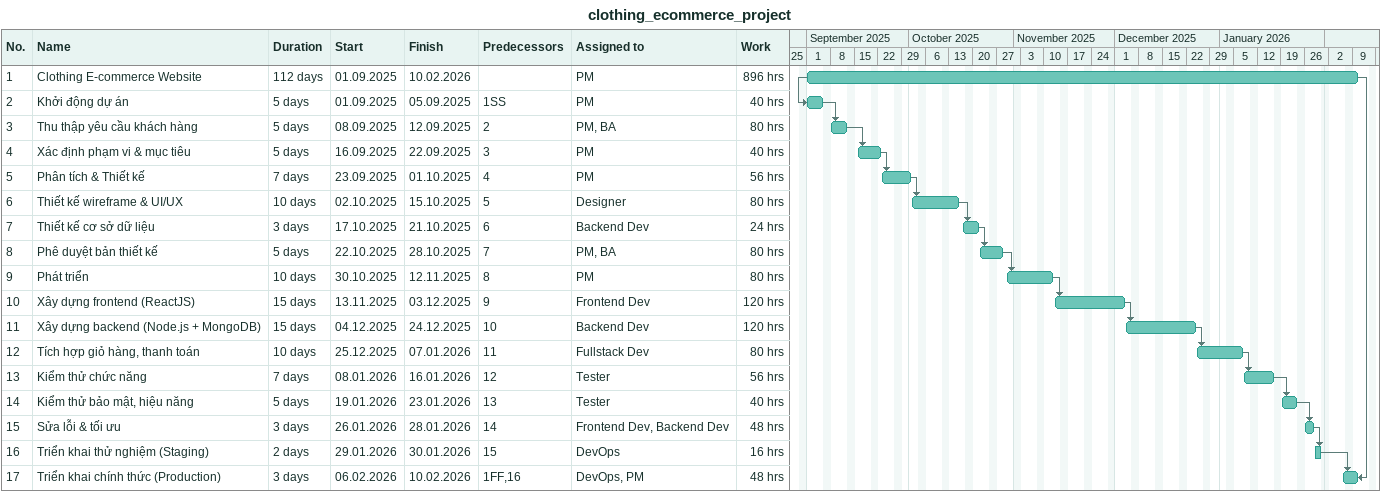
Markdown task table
clothing_ecommerce_project

| ID | Task | Duration | Start | Finish | Predecessors | Resources | Work (h) |
|---|---|---|---|---|---|---|---|
| 1 | Clothing E-commerce Website | 112d | 2025-09-01 | 2026-02-10 |  | PM | 896 |
| 2 | Khởi động dự án | 5d | 2025-09-01 | 2025-09-05 | 1SS | PM | 40 |
| 3 | Thu thập yêu cầu khách hàng | 5d | 2025-09-08 | 2025-09-12 | 2 | PM, BA | 80 |
| 4 | Xác định phạm vi & mục tiêu | 5d | 2025-09-16 | 2025-09-22 | 3 | PM | 40 |
| 5 | Phân tích & Thiết kế | 7d | 2025-09-23 | 2025-10-01 | 4 | PM | 56 |
| 6 | Thiết kế wireframe & UI/UX | 10d | 2025-10-02 | 2025-10-15 | 5 | Designer | 80 |
| 7 | Thiết kế cơ sở dữ liệu | 3d | 2025-10-17 | 2025-10-21 | 6 | Backend Dev | 24 |
| 8 | Phê duyệt bản thiết kế | 5d | 2025-10-22 | 2025-10-28 | 7 | PM, BA | 80 |
| 9 | Phát triển | 10d | 2025-10-30 | 2025-11-12 | 8 | PM | 80 |
| 10 | Xây dựng frontend (ReactJS) | 15d | 2025-11-13 | 2025-12-03 | 9 | Frontend Dev | 120 |
| 11 | Xây dựng backend (Node.js + MongoDB) | 15d | 2025-12-04 | 2025-12-24 | 10 | Backend Dev | 120 |
| 12 | Tích hợp giỏ hàng, thanh toán | 10d | 2025-12-25 | 2026-01-07 | 11 | Fullstack Dev | 80 |
| 13 | Kiểm thử chức năng | 7d | 2026-01-08 | 2026-01-16 | 12 | Tester | 56 |
| 14 | Kiểm thử bảo mật, hiệu năng | 5d | 2026-01-19 | 2026-01-23 | 13 | Tester | 40 |
| 15 | Sửa lỗi & tối ưu | 3d | 2026-01-26 | 2026-01-28 | 14 | Frontend Dev, Backend Dev | 48 |
| 16 | Triển khai thử nghiệm (Staging) | 2d | 2026-01-29 | 2026-01-30 | 15 | DevOps | 16 |
| 17 | Triển khai chính thức (Production) | 3d | 2026-02-06 | 2026-02-10 | 1FF, 16 | DevOps, PM | 48 |
